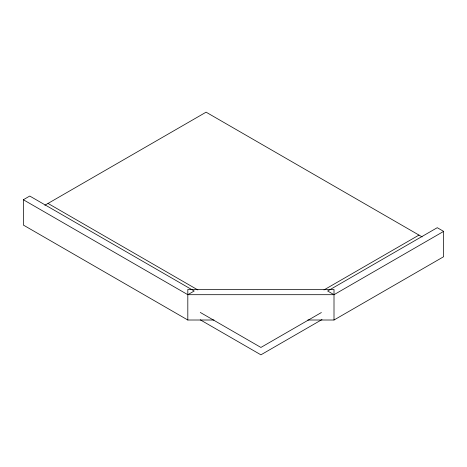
<?xml version="1.0" encoding="UTF-8"?>
<svg xmlns="http://www.w3.org/2000/svg" width="467" height="467" viewBox="0 0 467 467"><rect width="100%" height="100%" fill="white"/><g stroke="black" fill="none" stroke-linecap="round" stroke-linejoin="round"><path stroke-width="0.7" d="M23.35 199.736L29.748 196.047L194.214 290.999L187.816 294.695L23.35 199.736L23.35 225.059L187.816 320.012L213.997 320.012M44.861 205.252L206.087 112.173L422.133 236.903M323.958 289.943L418.981 235.082M187.816 294.695L334.004 294.695L443.65 231.387L443.65 256.71L334.004 320.012L307.823 320.012M321.372 312.54L260.913 347.442L200.279 312.435M322.002 319.556L260.913 354.827L200.279 319.825M443.65 231.387L437.252 227.698L327.612 290.999L334.004 294.695M48.019 203.431L197.862 289.943M334.004 320.012L334.004 289.47L187.816 289.47L187.816 320.012"/></g></svg>
